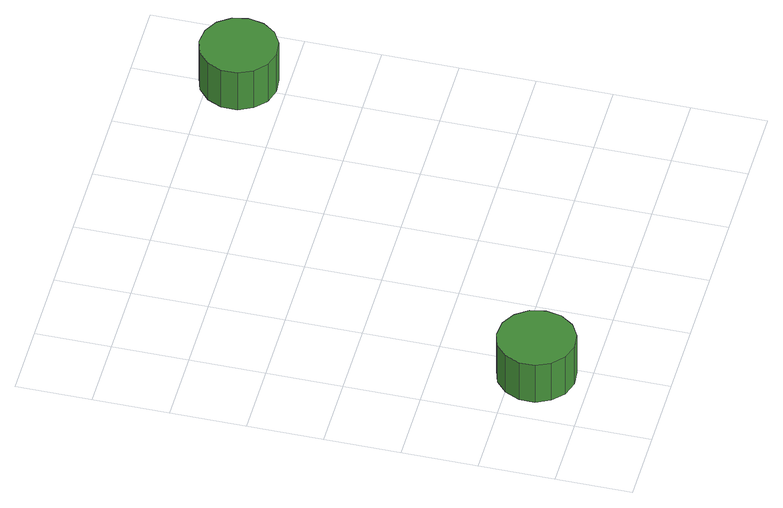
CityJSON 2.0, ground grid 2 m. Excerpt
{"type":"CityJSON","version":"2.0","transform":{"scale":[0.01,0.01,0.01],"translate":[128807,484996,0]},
"CityObjects":{
"tree1":{"type":"SolitaryVegetationObject","attributes":{"function":"something"},"geometry":[{"type":"MultiSurface","lod":"1","boundaries":[[[0,1,2,3,4,5,6,7,8,9,10,11,12,13,14]],[[15,16,17,18,19,20,21,22,23,24,25,26,27,28,29]],[[0,29,28,1]],[[1,28,27,2]],[[2,27,26,3]],[[3,26,25,4]],[[4,25,24,5]],[[5,24,23,6]],[[6,23,22,7]],[[7,22,21,8]],[[8,21,20,9]],[[9,20,19,10]],[[10,19,18,11]],[[11,18,17,12]],[[12,17,16,13]],[[13,16,15,14]],[[14,15,29,0]]]}]},
"tree2":{"type":"SolitaryVegetationObject","attributes":{"function":"something"},"geometry":[{"type":"MultiSurface","lod":"1","boundaries":[[[30,31,32,33,34,35,36,37,38,39,40,41,42,43,44]],[[45,46,47,48,49,50,51,52,53,54,55,56,57,58,59]],[[30,59,58,31]],[[31,58,57,32]],[[32,57,56,33]],[[33,56,55,34]],[[34,55,54,35]],[[35,54,53,36]],[[36,53,52,37]],[[37,52,51,38]],[[38,51,50,39]],[[39,50,49,40]],[[40,49,48,41]],[[41,48,47,42]],[[42,47,46,43]],[[43,46,45,44]],[[44,45,59,30]]]}]}
},
"vertices":[
[262,140,166],[254,181,166],[229,215,166],[192,237,166],[150,241,166],[110,228,166],[79,200,166],[61,161,166],[61,119,166],[79,80,166],[110,52,166],[150,39,166],[192,43,166],[229,64,166],[254,99,166],[254,99,39],[229,64,39],[192,43,39],[150,39,39],[110,52,39],[79,80,39],[61,119,39],[61,161,39],[79,200,39],[110,228,39],[150,241,39],[192,237,39],[229,215,39],[254,181,39],[262,140,39],
[1119,1126,165],[1110,1167,165],[1086,1201,165],[1049,1222,165],[1007,1227,165],[967,1214,165],[936,1185,165],[918,1147,165],[918,1105,165],[936,1066,165],[967,1038,165],[1007,1025,165],[1049,1029,165],[1086,1050,165],[1110,1084,165],[1110,1084,38],[1086,1050,38],[1049,1029,38],[1007,1025,38],[967,1038,38],[936,1066,38],[918,1105,38],[918,1147,38],[936,1185,38],[967,1214,38],[1007,1227,38],[1049,1222,38],[1086,1201,38],[1110,1167,38],[1119,1126,38]
]}
